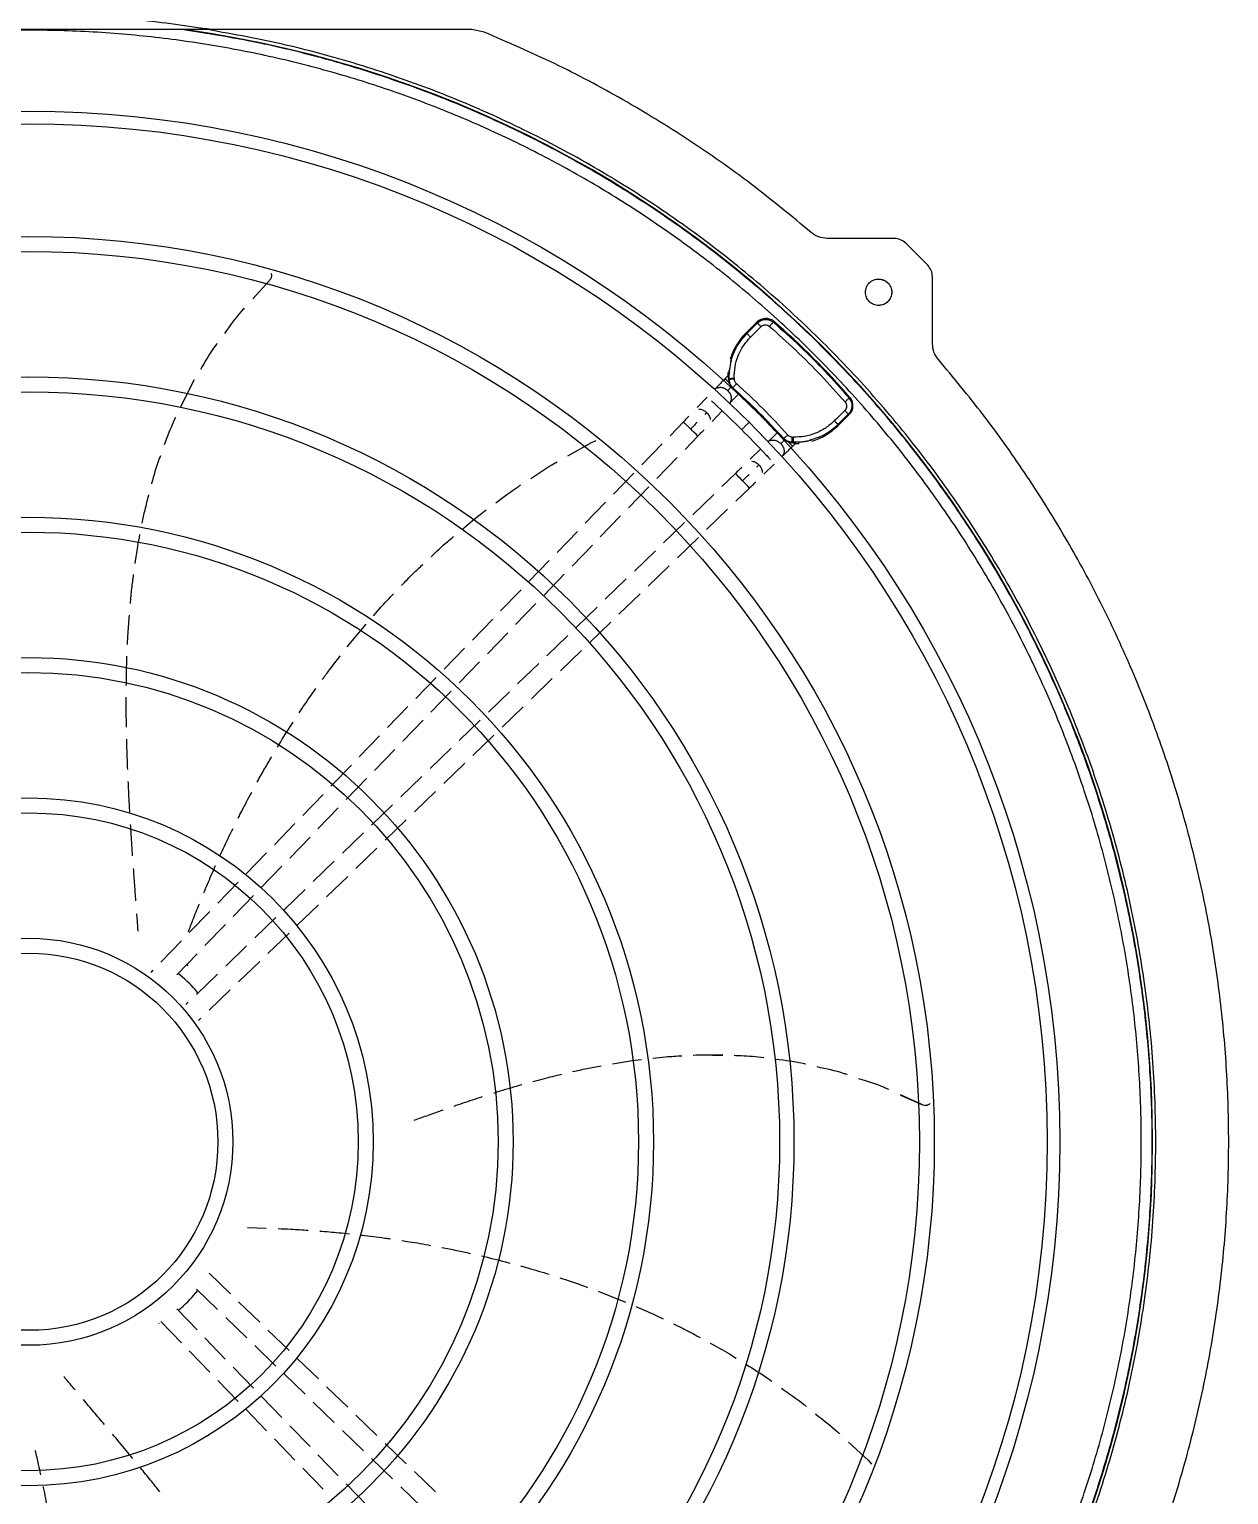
# Model space of a CAD drawing. Extents: x -24 to 296, y -58 to 147.
# Drawn here: x 146.96 to 158.59, y 33.66 to 47.88 of the extents above; entities that cross this region are included whole.
import ezdxf

# ---------------------------------------------------------------- set-up
doc = ezdxf.new("R2010")
doc.units = 0
doc.header["$MEASUREMENT"] = 0
doc.layers.get('0').update_dxf_attribs({"linetype": 'CONTINUOUS'})

msp = doc.modelspace()

# ---------------------------------------------------------------- linework, layer by layer
at = {"color": 7, "linetype": 'Continuous', "lineweight": 25}
for p, q in [((148.68978, 47.87206), (148.46295, 47.87206)), ((151.24651, 47.87206), (148.68978, 47.87206)), ((151.366, 47.84851), (151.24651, 47.87206)), ((155.34283, 45.84661), (154.69322, 45.84661)), ((155.66751, 45.58715), (155.45417, 45.80049)), ((149.28182, 45.4356), (149.12403, 45.26202)), ((155.71363, 44.82619), (155.71363, 45.47581)), ((153.90183, 44.9255), (154.01342, 45.03709)), ((153.91419, 44.92572), (153.90183, 44.9255)), ((154.01436, 45.02597), (153.91419, 44.92572)), ((153.96975, 44.90986), (154.05135, 44.99156)), ((154.01342, 45.03709), (154.01436, 45.02597)), ((154.17375, 45.04321), (154.17481, 45.03174)), ((153.94965, 44.88978), (153.96975, 44.90986)), ((153.73258, 44.51722), (153.70194, 44.48553)), ((153.73544, 44.48908), (153.74154, 44.48937)), ((153.73615, 44.47984), (153.73544, 44.48908)), ((153.74154, 44.48937), (153.74442, 44.56966)), ((153.74154, 44.48937), (153.74184, 44.4801)), ((153.79186, 44.4911), (153.79216, 44.48166)), ((148.55595, 44.47569), (148.42484, 44.2145)), ((153.74184, 44.4801), (153.73615, 44.47984)), ((153.73615, 44.47984), (153.7435, 44.44553)), ((153.74868, 44.45089), (153.74184, 44.4801)), ((153.76468, 44.4086), (153.77703, 44.39568)), ((153.77703, 44.39568), (153.78127, 44.39587)), ((153.53035, 44.30757), (153.43339, 44.20686)), ((154.91476, 44.3022), (154.90382, 44.30273)), ((153.29868, 44.06722), (153.16983, 43.93395)), ((153.5777, 44.07293), (153.6757, 44.17472)), ((154.78206, 44.09755), (154.76197, 44.07746)), ((154.86375, 44.17916), (154.78206, 44.09755)), ((154.90864, 44.14187), (154.79705, 44.03028)), ((154.89804, 44.14229), (154.79779, 44.04212)), ((154.90864, 44.14187), (154.89804, 44.14229)), ((153.31475, 43.80064), (153.44016, 43.93034)), ((154.35385, 43.91997), (154.36329, 43.91965)), ((154.79705, 44.03028), (154.79779, 44.04212)), ((152.17993, 43.73963), (152.40919, 43.86817)), ((152.40854, 43.86817), (152.45201, 43.88647)), ((152.40919, 43.86817), (152.40854, 43.86817)), ((152.40919, 43.86817), (152.4522, 43.8863)), ((153.09333, 43.85483), (152.8959, 43.65064)), ((154.04687, 43.80357), (153.94496, 43.70462)), ((154.26795, 43.90919), (154.26757, 43.90513)), ((154.28049, 43.89279), (154.26757, 43.90513)), ((154.31741, 43.87163), (154.35167, 43.86432)), ((154.35216, 43.86977), (154.31848, 43.87769)), ((154.35167, 43.86432), (154.35216, 43.86977)), ((154.36089, 43.86362), (154.35167, 43.86432)), ((154.36145, 43.86947), (154.35216, 43.86977)), ((154.35716, 43.83022), (154.38893, 43.86094)), ((154.36145, 43.86947), (154.36089, 43.86362)), ((154.44173, 43.87235), (154.36145, 43.86947)), ((153.04083, 43.51734), (153.23788, 43.72113)), ((154.07855, 43.55995), (154.17975, 43.65822)), ((152.8192, 43.57132), (152.62267, 43.36807)), ((153.80323, 43.56726), (153.67292, 43.44127)), ((152.76695, 43.23408), (152.96431, 43.4382)), ((153.59378, 43.36475), (153.38996, 43.16767)), ((153.80766, 43.29773), (153.94007, 43.42575)), ((152.54537, 43.28812), (152.34824, 43.08423)), ((153.52374, 43.0232), (153.72807, 43.22077)), ((152.49338, 42.95115), (152.69058, 43.1551)), ((153.31065, 43.09098), (153.10716, 42.89422)), ((152.27197, 43.00536), (152.07483, 42.80147)), ((153.24075, 42.74957), (153.44452, 42.94661)), ((152.21975, 42.66816), (152.41681, 42.87196)), ((153.02761, 42.81731), (152.82389, 42.62033)), ((151.99765, 42.72165), (151.80075, 42.518)), ((152.95724, 42.47545), (153.16127, 42.67273)), ((151.94571, 42.38473), (152.14331, 42.5891)), ((152.74468, 42.54375), (152.54089, 42.3467)), ((151.7248, 42.43945), (151.52657, 42.23444)), ((152.67462, 42.20218), (152.87852, 42.39933)), ((151.67263, 42.10231), (151.86917, 42.30557)), ((152.46145, 42.26989), (152.25825, 42.07341)), ((150.03949, 41.88444), (150.22205, 42.10491)), ((151.45025, 42.15551), (151.25302, 41.95153)), ((152.39062, 41.92758), (152.59485, 42.12505)), ((151.39895, 41.81926), (151.59535, 42.02238)), ((152.17894, 41.99672), (151.97457, 41.79912)), ((151.17617, 41.87205), (150.97909, 41.66823)), ((152.10762, 41.65395), (152.3117, 41.85126)), ((151.12459, 41.53551), (151.32255, 41.74024)), ((151.89616, 41.7233), (151.69159, 41.52549)), ((150.90254, 41.58905), (150.7056, 41.38537)), ((151.82497, 41.38064), (152.02808, 41.57703)), ((150.85107, 41.25263), (151.04847, 41.45679)), ((151.61226, 41.44879), (151.4095, 41.25275)), ((150.62896, 41.30611), (150.43166, 41.10206)), ((151.54088, 41.10596), (151.74537, 41.30368)), ((150.57749, 40.96968), (150.77453, 41.17347)), ((151.32933, 41.17523), (151.12585, 40.97848)), ((150.35402, 41.02176), (150.15701, 40.818)), ((151.25804, 40.83248), (151.46235, 41.03002)), ((150.3043, 40.68714), (150.50133, 40.89092)), ((151.04645, 40.90171), (150.84261, 40.70461)), ((150.07969, 40.73804), (149.88229, 40.53388)), ((150.97495, 40.55876), (151.17889, 40.75595)), ((150.03002, 40.40348), (150.22696, 40.60716)), ((150.76301, 40.62765), (150.55923, 40.43061)), ((149.80556, 40.45453), (149.6084, 40.25061)), ((150.69076, 40.28397), (150.89466, 40.48112)), ((149.75616, 40.12024), (149.95309, 40.32391)), ((150.48028, 40.35427), (150.2763, 40.15704)), ((149.5313, 40.17087), (149.33356, 39.96637)), ((150.40678, 40.00939), (150.611, 40.20685)), ((149.48241, 39.83712), (149.67938, 40.04083)), ((150.19779, 40.08113), (149.99348, 39.88358)), ((149.25672, 39.8869), (149.05943, 39.68286)), ((149.91457, 39.80728), (149.71027, 39.60974)), ((150.12403, 39.73599), (150.32777, 39.93299)), ((149.20913, 39.55448), (149.40562, 39.7577)), ((149.83945, 39.46083), (150.04451, 39.65911)), ((148.98195, 39.60273), (148.78463, 39.39865)), ((149.63142, 39.5335), (149.4268, 39.33566)), ((148.93521, 39.27119), (149.13183, 39.47454)), ((149.55527, 39.18605), (149.76086, 39.38484)), ((148.70756, 39.31894), (148.50883, 39.11341)), ((149.34842, 39.25987), (149.14372, 39.06195)), ((148.66084, 38.98743), (148.85844, 39.19179)), ((149.27116, 38.91134), (149.47657, 39.10996)), ((148.43163, 39.03357), (148.2336, 38.82876)), ((149.06452, 38.98536), (148.86128, 38.78885)), ((148.38758, 38.70482), (148.58443, 38.9084)), ((148.9868, 38.6364), (149.19164, 38.83446)), ((148.15609, 38.74859), (148.13437, 38.72613)), ((148.78114, 38.71136), (148.57736, 38.51432)), ((148.70192, 38.36094), (148.90645, 38.5587)), ((148.49806, 38.43765), (148.47602, 38.41634)), ((148.59904, 38.26147), (148.62202, 38.28368)), ((153.58013, 37.92455), (153.67983, 37.92378)), ((155.61172, 37.44609), (155.40469, 37.53954)), ((155.40474, 37.53865), (155.61119, 37.44609)), ((155.61119, 37.44609), (155.61172, 37.44609)), ((155.64682, 37.43682), (155.64735, 37.43682)), ((149.07244, 36.25295), (149.07264, 36.25295)), ((149.07264, 36.25295), (149.25354, 36.24817)), ((148.90654, 35.61052), (148.70102, 35.80923)), ((148.57752, 35.65483), (148.78138, 35.45772)), ((152.47424, 35.63541), (152.73921, 35.53032)), ((148.58422, 35.26112), (148.38694, 35.46516)), ((149.19186, 35.33464), (148.98686, 35.53286)), ((148.21691, 35.31819), (148.21201, 35.3254)), ((148.233, 35.34117), (148.43157, 35.1358)), ((148.86135, 35.38039), (149.06503, 35.18345)), ((149.47602, 35.05988), (149.27111, 35.25801)), ((148.85801, 34.97796), (148.66085, 35.18187)), ((148.50886, 35.05587), (148.70697, 34.85097)), ((149.14368, 35.1074), (149.34777, 34.91007)), ((149.75975, 34.78554), (149.55593, 34.98262)), ((149.13201, 34.69458), (148.9353, 34.89803)), ((149.42732, 34.83315), (149.63065, 34.63655)), ((148.78472, 34.77056), (148.98217, 34.56636)), ((150.04449, 34.51023), (149.83931, 34.70862)), ((149.40625, 34.41095), (149.20854, 34.61543)), ((149.70987, 34.55995), (149.91417, 34.36241)), ((149.05899, 34.48691), (149.25708, 34.28204)), ((150.32765, 34.23643), (150.1231, 34.43422)), ((149.67952, 34.12833), (149.48323, 34.33134)), ((149.99314, 34.28605), (150.19761, 34.08835)), ((149.33434, 34.20213), (149.53156, 33.99817)), ((150.61102, 33.96245), (150.40685, 34.15985)), ((154.90042, 34.17144), (155.09227, 33.9941)), ((149.9531, 33.84538), (149.75637, 34.04885)), ((150.2765, 34.01207), (150.48032, 33.81499)), ((155.09227, 33.9941), (155.12259, 33.95901)), ((149.60807, 33.91904), (149.80551, 33.71483)), ((150.89452, 33.68832), (150.69043, 33.88566)), ((150.22694, 33.56218), (150.02986, 33.766)), ((150.55966, 33.73828), (150.76343, 33.54125))]:
    msp.add_line(p, q, dxfattribs=at)
at = {"color": 8, "linetype": 'Continuous', "lineweight": 25}
for p, q in [((154.14582, 45.04815), (154.17481, 45.03174)), ((154.90382, 44.30273), (154.91941, 44.27518)), ((153.52422, 44.1589), (153.50588, 44.13987)), ((154.54543, 43.89587), (154.51971, 43.88583))]:
    msp.add_line(p, q, dxfattribs=at)
for centre, radius in [((146.9509, 37.08527), 9.99706), ((146.9509, 37.08465), 9.87436), ((146.9509, 37.08527), 8.78089), ((146.9509, 37.08465), 8.63615), ((146.9509, 37.08465), 7.41998), ((146.95709, 37.08475), 7.27453), ((146.9509, 37.08465), 6.05846), ((146.9509, 37.08465), 5.9131), ((146.9509, 37.08465), 4.69694), ((146.9509, 37.08465), 4.55158), ((146.95709, 37.08465), 3.33542), ((146.95709, 37.08475), 3.18997), ((146.95709, 37.08465), 1.9739), ((146.95709, 37.08475), 1.82845)]:
    msp.add_circle(centre, radius)
at = {"color": 7, "linetype": 'Continuous', "lineweight": 25}
for centre, radius, start, end in [((146.95601, 37.08465), 10.89215, 277.952419, 82.047581), ((149.69819, 39.82663), 6.87338, 40.627992, 49.372027), ((146.95673, 37.08432), 9.76824, 44.999741, 46.881712), ((149.69887, 39.82733), 6.11819, 42.504763, 47.493312), ((146.96198, 37.08932), 9.76098, 43.117375, 45.000762)]:
    msp.add_arc(centre, radius, start, end, dxfattribs=at)
at = {"color": 8, "linetype": 'Continuous', "lineweight": 25}
for centre, radius, start, end in [((149.00892, 39.56698), 6.79828, 45.858, 46.344146), ((142.2892, 32.50357), 15.96606, 45.699879, 46.052529), ((144.40447, 34.38208), 13.14171, 43.911773, 44.341551), ((142.76641, 32.7243), 15.47163, 43.76337, 44.127308)]:
    msp.add_arc(centre, radius, start, end, dxfattribs=at)
at = {"color": 7, "linetype": 'Continuous', "lineweight": 25}
for centre, major_axis, ratio, start_param, end_param in [((154.0969, 44.95343), (-0.00447, 0.11816), 0.99886587, 5.53682267, 7.03021374), ((154.3202, 44.50819), (0.5912, 0.01098), 0.99873841, 2.33824924, 2.83211218), ((154.3202, 44.50819), (0.5912, 0.01098), 0.99873841, 3.0557476, 3.11410526), ((154.82498, 44.22535), (0.11816, -0.00449), 0.99887068, 5.53630704, 7.02969541), ((154.37974, 44.44865), (0.01095, 0.5912), 0.99873353, 3.4485214, 3.94487882), ((154.37974, 44.44865), (0.01095, 0.5912), 0.99873353, 3.16946015, 3.23077009)]:
    msp.add_ellipse(centre, major_axis=major_axis, ratio=ratio, start_param=start_param, end_param=end_param, dxfattribs=at)
for points, knots in [([(148.72749, 47.87206), (148.49199, 47.90628), (148.021, 47.97473), (147.30789, 48.01891), (146.59395, 48.01891), (145.88084, 47.97473), (145.40985, 47.90628), (145.17435, 47.87206)], [0, 0, 0, 0, 0.20000006, 0.40000001, 0.59999999, 0.79999994, 1, 1, 1, 1]), ([(139.12561, 29.67323), (139.26814, 29.5275), (139.55529, 29.23391), (140.02014, 28.82273), (140.51272, 28.4322), (141.03399, 28.06741), (141.58201, 27.73023), (142.15474, 27.42362), (142.74954, 27.1501), (143.36303, 26.91205), (143.9922, 26.71121), (144.63372, 26.549), (145.28398, 26.42645), (145.93927, 26.34414), (146.59598, 26.30218), (147.25067, 26.30026), (147.89923, 26.33765), (148.53823, 26.41313), (149.16451, 26.52507), (149.77584, 26.67179), (150.36975, 26.85127), (150.94704, 27.06239), (151.51144, 27.30589), (152.06615, 27.58379), (152.611, 27.89745), (153.14281, 28.24666), (153.65879, 28.63109), (154.15553, 29.04975), (154.62969, 29.50117), (155.0778, 29.98307), (155.49715, 30.4933), (155.88518, 31.0293), (156.2396, 31.58809), (156.55849, 32.16644), (156.84043, 32.76104), (157.08441, 33.36857), (157.2896, 33.98495), (157.45587, 34.60654), (157.58356, 35.2298), (157.67341, 35.85204), (157.72638, 36.47021), (157.74381, 37.08465), (157.72638, 37.69909), (157.67341, 38.31725), (157.58356, 38.93949), (157.45588, 39.56275), (157.2896, 40.18435), (157.08441, 40.80073), (156.84043, 41.40825), (156.5585, 42.00285), (156.2396, 42.58121), (155.88518, 43.14), (155.49715, 43.67599), (155.07781, 44.18622), (154.6297, 44.66812), (154.15554, 45.11955), (153.6588, 45.53821), (153.14282, 45.92265), (152.61101, 46.27184), (152.06617, 46.58551), (151.51145, 46.86342), (150.94705, 47.10692), (150.36976, 47.31803), (149.77585, 47.49751), (149.16453, 47.64423), (148.53824, 47.75618), (147.89923, 47.83165), (147.25068, 47.86905), (146.596, 47.86713), (145.93929, 47.82517), (145.28399, 47.74286), (144.63373, 47.62031), (143.99221, 47.4581), (143.36305, 47.25726), (142.74956, 47.01922), (142.15475, 46.74569), (141.58202, 46.43908), (141.034, 46.1019), (140.51273, 45.73712), (140.02015, 45.34658), (139.55529, 44.93541), (139.26814, 44.64181), (139.12561, 44.49608)], [0, 0, 0, 0, 0.01189592, 0.02396584, 0.03619649, 0.04857359, 0.06108194, 0.07373471, 0.0864717, 0.09927432, 0.11212355, 0.12500004, 0.13787625, 0.15072533, 0.16352795, 0.17626509, 0.18891813, 0.20142621, 0.21380317, 0.22603385, 0.23810393, 0.25000004, 0.2618959, 0.27396585, 0.28619652, 0.29857361, 0.31108196, 0.32373474, 0.33647171, 0.34927432, 0.36212355, 0.37500004, 0.38787624, 0.40072531, 0.41352793, 0.42626506, 0.4389181, 0.45142619, 0.46380314, 0.47603381, 0.48810388, 0.50000001, 0.51189586, 0.52396581, 0.53619649, 0.54857357, 0.56108191, 0.57373469, 0.58647168, 0.59927428, 0.6121235, 0.62499999, 0.63787621, 0.65072529, 0.66352791, 0.67626502, 0.68891805, 0.70142614, 0.71380312, 0.72603376, 0.73810387, 0.74999998, 0.76189582, 0.77396578, 0.78619645, 0.79857355, 0.81108188, 0.82373468, 0.83647168, 0.84927427, 0.86212351, 0.87499998, 0.88787621, 0.90072531, 0.91352792, 0.92626504, 0.93891808, 0.95142617, 0.96380314, 0.97603381, 0.98810396, 1, 1, 1, 1]), ([(148.4346, 47.87206), (148.39284, 47.87206), (148.29691, 47.87206), (148.13029, 47.87206), (147.95736, 47.87206), (147.78355, 47.87206), (147.61442, 47.87206), (147.41869, 47.87206), (147.18858, 47.87206), (146.95981, 47.87206), (146.75541, 47.87206), (146.59176, 47.87206), (146.44713, 47.87206), (146.31301, 47.87206), (146.19133, 47.87206), (146.0794, 47.87206), (145.93952, 47.87206), (145.78059, 47.87206), (145.61412, 47.87206), (145.51821, 47.87206), (145.47756, 47.87206)], [0, 0, 0, 0, 0.04324317, 0.09933434, 0.16898775, 0.21860555, 0.2752728, 0.34015491, 0.4166497, 0.50809633, 0.57162648, 0.62346281, 0.67367881, 0.71796208, 0.75916534, 0.79680324, 0.83124432, 0.90075693, 0.95793437, 1, 1, 1, 1]), ([(148.43459, 26.29726), (148.64902, 26.33043), (149.07787, 26.39676), (149.71216, 26.54477), (150.33698, 26.72766), (150.94963, 26.94829), (151.54804, 27.20492), (152.13004, 27.49689), (152.69356, 27.8231), (153.23658, 28.18239), (153.75717, 28.57348), (154.25347, 28.99497), (154.72371, 29.44536), (155.1662, 29.92303), (155.57936, 30.42629), (155.96172, 30.95332), (156.31191, 31.50226), (156.62869, 32.07114), (156.91091, 32.65793), (157.15758, 33.26052), (157.36781, 33.87678), (157.54085, 34.50449), (157.67608, 35.14143), (157.77302, 35.7853), (157.83133, 36.43381), (157.85078, 37.08465), (157.83132, 37.73549), (157.77302, 38.384), (157.67608, 39.02787), (157.54085, 39.6648), (157.36781, 40.29252), (157.15759, 40.90878), (156.91092, 41.51137), (156.62869, 42.09816), (156.31192, 42.66704), (155.96173, 43.21598), (155.57937, 43.74301), (155.1662, 44.24627), (154.72372, 44.72394), (154.25348, 45.17433), (153.75718, 45.59582), (153.23659, 45.98691), (152.69357, 46.3462), (152.13005, 46.67241), (151.54805, 46.96439), (150.94964, 47.22102), (150.33699, 47.44164), (149.71217, 47.62453), (149.07788, 47.77254), (148.64903, 47.83888), (148.4346, 47.87205)], [0, 0, 0, 0, 0.02083334, 0.04166665, 0.06250003, 0.08333335, 0.10416665, 0.125, 0.1458333, 0.16666668, 0.18749997, 0.20833336, 0.22916668, 0.25000001, 0.27083332, 0.29166664, 0.31250001, 0.33333334, 0.35416664, 0.37499996, 0.39583334, 0.41666666, 0.43749998, 0.4583333, 0.47916665, 0.5, 0.5208333, 0.54166664, 0.5625, 0.58333332, 0.60416664, 0.62499998, 0.64583333, 0.66666665, 0.68749999, 0.70833331, 0.72916664, 0.74999997, 0.77083333, 0.79166666, 0.81249999, 0.83333331, 0.85416669, 0.875, 0.89583335, 0.91666666, 0.9375, 0.95833334, 0.97916668, 1, 1, 1, 1]), ([(148.46295, 47.87206), (148.46275, 47.87206), (148.46231, 47.87206), (148.45964, 47.87206), (148.45076, 47.87206), (148.4415, 47.87206), (148.4346, 47.87206)], [0, 0, 0, 0, 0.0693699, 0.15028831, 0.36656205, 1, 1, 1, 1]), ([(148.6898, 26.29725), (148.94266, 26.3433), (149.44838, 26.43539), (150.19221, 26.64089), (150.92055, 26.8945), (151.62897, 27.19985), (152.31416, 27.5541), (152.97266, 27.95585), (153.6012, 28.40299), (154.19666, 28.89335), (154.75607, 29.42445), (155.27665, 29.99367), (155.75581, 30.59817), (156.19117, 31.23494), (156.58055, 31.90082), (156.92202, 32.59249), (157.21388, 33.30652), (157.45469, 34.03934), (157.64324, 34.78731), (157.77858, 35.54672), (157.86007, 36.31377), (157.88727, 37.08466), (157.86006, 37.85556), (157.77858, 38.62261), (157.64323, 39.38201), (157.45468, 40.12999), (157.21388, 40.86281), (156.92201, 41.57683), (156.58054, 42.2685), (156.19115, 42.93438), (155.7558, 43.57116), (155.27664, 44.17565), (154.75606, 44.74487), (154.19665, 45.27598), (153.60119, 45.76632), (152.97264, 46.21347), (152.31414, 46.61522), (151.62895, 46.96947), (150.92053, 47.27481), (150.19219, 47.52842), (149.44836, 47.73393), (148.94264, 47.82601), (148.68978, 47.87206)], [0, 0, 0, 0, 0.02500002, 0.05000002, 0.07500002, 0.10000003, 0.12499999, 0.15000004, 0.17499999, 0.20000003, 0.22500003, 0.25, 0.27500001, 0.30000002, 0.325, 0.35000002, 0.375, 0.4, 0.42500002, 0.45000001, 0.47500003, 0.50000003, 0.52499999, 0.55000001, 0.57500001, 0.6, 0.62500003, 0.65, 0.67500002, 0.70000003, 0.72500002, 0.75000002, 0.77499999, 0.80000001, 0.825, 0.85000003, 0.87500003, 0.89999998, 0.92500001, 0.95, 0.975, 1, 1, 1, 1]), ([(154.53918, 45.90375), (154.34727, 46.06275), (153.96343, 46.38075), (153.35044, 46.80984), (152.71294, 47.20055), (152.05236, 47.55199), (151.59479, 47.74967), (151.366, 47.84851)], [0, 0, 0, 0, 0.20000021, 0.40000034, 0.60000016, 0.8000001, 1, 1, 1, 1]), ([(154.69322, 45.84661), (154.66498, 45.84922), (154.60851, 45.85444), (154.56229, 45.88731), (154.53918, 45.90375)], [0, 0, 0, 0, 0.50000434, 1, 1, 1, 1]), ([(155.45417, 45.80049), (155.43788, 45.81364), (155.40529, 45.83994), (155.36365, 45.84439), (155.34283, 45.84661)], [0, 0, 0, 0, 0.49998968, 1, 1, 1, 1]), ([(149.30056, 45.50782), (149.30096, 45.50701), (149.305, 45.49881), (149.30573, 45.48064), (149.29912, 45.45559), (149.2878, 45.44252), (149.28182, 45.4356)], [0, 0, 0, 0, 0.03441779, 0.34674817, 0.65470446, 1, 1, 1, 1]), ([(155.71363, 45.47581), (155.71141, 45.49663), (155.70697, 45.53827), (155.68066, 45.57085), (155.66751, 45.58715)], [0, 0, 0, 0, 0.49999648, 1, 1, 1, 1]), ([(155.06385, 45.32495), (155.06578, 45.34172), (155.06963, 45.37526), (155.09926, 45.41791), (155.14161, 45.44641), (155.19198, 45.45641), (155.24235, 45.44641), (155.2847, 45.41791), (155.31433, 45.37526), (155.31818, 45.34172), (155.3201, 45.32495)], [0, 0, 0, 0, 0.12499963, 0.24999784, 0.37500175, 0.50000081, 0.62499987, 0.7499989, 0.87500037, 1, 1, 1, 1]), ([(155.1912, 45.45308), (155.20799, 45.45115), (155.24156, 45.4473), (155.28391, 45.41767), (155.31354, 45.37532), (155.3174, 45.34174), (155.31932, 45.32495)], [0, 0, 0, 0, 0.24999852, 0.49999698, 0.75000033, 1, 1, 1, 1]), ([(155.3201, 45.32495), (155.31818, 45.30818), (155.31433, 45.27465), (155.2847, 45.232), (155.24235, 45.2035), (155.19198, 45.19349), (155.14161, 45.2035), (155.09926, 45.232), (155.06963, 45.27465), (155.06578, 45.30818), (155.06385, 45.32495)], [0, 0, 0, 0, 0.12500028, 0.25000167, 0.37500021, 0.49999919, 0.62499817, 0.75000159, 0.87499972, 1, 1, 1, 1]), ([(155.31932, 45.32495), (155.3174, 45.30816), (155.31354, 45.27459), (155.28391, 45.23224), (155.24156, 45.20261), (155.20799, 45.19875), (155.1912, 45.19683)], [0, 0, 0, 0, 0.25000096, 0.50000415, 0.75000163, 1, 1, 1, 1]), ([(149.04087, 45.17054), (149.03085, 45.15965), (148.9611, 45.08392), (148.90181, 44.99898), (148.85103, 44.92624)], [0, 0, 0, 0, 0.14368106, 1, 1, 1, 1]), ([(154.01436, 45.02597), (154.02589, 45.03527), (154.049, 45.05391), (154.09223, 45.06216), (154.12655, 45.06008), (154.14212, 45.05044), (154.14582, 45.04815)], [0, 0, 0, 0, 0.30725829, 0.61602, 0.90850224, 1, 1, 1, 1]), ([(153.75791, 44.64764), (153.77391, 44.69817), (153.80668, 44.80164), (153.8778, 44.88372), (153.91419, 44.92572)], [0, 0, 0, 0, 0.4882915, 1, 1, 1, 1]), ([(153.91419, 44.92572), (153.91483, 44.92503), (153.9161, 44.92364), (153.92412, 44.91548), (153.93552, 44.90396), (153.94494, 44.8945), (153.94965, 44.88978)], [0, 0, 0, 0, 0.25000338, 0.50000912, 0.75000131, 1, 1, 1, 1]), ([(154.01436, 45.02597), (154.01518, 45.02546), (154.01681, 45.02443), (154.0253, 45.01674), (154.03707, 45.00558), (154.04659, 44.99623), (154.05135, 44.99156)], [0, 0, 0, 0, 0.24999965, 0.50000029, 0.74998791, 1, 1, 1, 1]), ([(154.05135, 44.99156), (154.05204, 44.99223), (154.05472, 44.99483), (154.06066, 44.99943), (154.07294, 45.0062), (154.09147, 45.01043), (154.11427, 45.00707), (154.12658, 44.99857), (154.13276, 44.99431)], [0, 0, 0, 0, 0.0321865, 0.12541868, 0.25077472, 0.49987449, 0.74927129, 1, 1, 1, 1]), ([(154.17481, 45.03174), (154.1735, 45.03159), (154.17079, 45.03128), (154.16054, 45.02309), (154.14718, 45.01026), (154.13745, 44.9995), (154.13276, 44.99431)], [0, 0, 0, 0, 0.24106701, 0.49981164, 0.75866265, 1, 1, 1, 1]), ([(154.13276, 44.99431), (154.21845, 44.91794), (154.39042, 44.76467), (154.63657, 44.5185), (154.78998, 44.3464), (154.86651, 44.26056)], [0, 0, 0, 0, 0.3323167, 0.66694633, 1, 1, 1, 1]), ([(154.17481, 45.03174), (154.26011, 44.95562), (154.43086, 44.80325), (154.6754, 44.55871), (154.82773, 44.38801), (154.90382, 44.30273)], [0, 0, 0, 0, 0.33313437, 0.66686563, 1, 1, 1, 1]), ([(148.77739, 44.82891), (148.77306, 44.82322), (148.71248, 44.7437), (148.6631, 44.65608), (148.61726, 44.57473)], [0, 0, 0, 0, 0.07155229, 1, 1, 1, 1]), ([(153.79186, 44.4911), (153.79284, 44.52791), (153.7948, 44.60154), (153.82637, 44.708), (153.87621, 44.80724), (153.92517, 44.86226), (153.94965, 44.88978)], [0, 0, 0, 0, 0.24999684, 0.49999602, 0.74999698, 1, 1, 1, 1]), ([(155.77077, 44.67216), (155.75434, 44.69526), (155.72146, 44.74148), (155.71624, 44.79796), (155.71363, 44.82619)], [0, 0, 0, 0, 0.49999752, 1, 1, 1, 1]), ([(153.75791, 44.64764), (153.75696, 44.64222), (153.75498, 44.63094), (153.75304, 44.61757), (153.75067, 44.60339), (153.74772, 44.58857), (153.74552, 44.57593), (153.74443, 44.56966)], [0, 0, 0, 0, 0.22403852, 0.46649465, 0.48175031, 0.74327652, 1, 1, 1, 1]), ([(153.75791, 44.64764), (153.75895, 44.65264), (153.76104, 44.66264), (153.76259, 44.67094), (153.76238, 44.67219), (153.76229, 44.6727)], [0, 0, 0, 0, 0.37192936, 0.74511258, 1, 1, 1, 1]), ([(155.77077, 29.49715), (155.91754, 29.67376), (156.21107, 30.02697), (156.61064, 30.58866), (156.97858, 31.17119), (157.31079, 31.77496), (157.60685, 32.3972), (157.86554, 33.0359), (158.08599, 33.68878), (158.26741, 34.35357), (158.40919, 35.02792), (158.51081, 35.70948), (158.57193, 36.39586), (158.59233, 37.08465), (158.57193, 37.77345), (158.51081, 38.45983), (158.40919, 39.14139), (158.26741, 39.81574), (158.08599, 40.48053), (157.86554, 41.13341), (157.60685, 41.77211), (157.31079, 42.39435), (156.97858, 42.99812), (156.61064, 43.58065), (156.21107, 44.14233), (155.91754, 44.49555), (155.77077, 44.67216)], [0, 0, 0, 0, 0.04166672, 0.08333338, 0.12500007, 0.16666672, 0.20833335, 0.25000008, 0.29166671, 0.33333336, 0.37500001, 0.41666672, 0.45833338, 0.50000004, 0.54166669, 0.58333335, 0.62499999, 0.66666668, 0.70833333, 0.74999999, 0.79166669, 0.83333335, 0.87499997, 0.91666669, 0.95833332, 1, 1, 1, 1]), ([(153.73195, 44.51625), (153.73202, 44.51642), (153.73236, 44.5172), (153.73293, 44.51534), (153.73393, 44.50859), (153.73481, 44.49713), (153.73544, 44.48908)], [0, 0, 0, 0, 0.05863577, 0.27004327, 0.48702224, 1, 1, 1, 1]), ([(153.74003, 44.54427), (153.74031, 44.54459), (153.74089, 44.54522), (153.74213, 44.55286), (153.74333, 44.56168), (153.74418, 44.56789), (153.74442, 44.56966)], [0, 0, 0, 0, 0.28746739, 0.57417582, 0.87829847, 1, 1, 1, 1]), ([(153.74154, 44.48937), (153.74257, 44.48942), (153.74462, 44.4895), (153.75606, 44.48989), (153.77211, 44.49044), (153.78528, 44.49088), (153.79186, 44.4911)], [0, 0, 0, 0, 0.25000896, 0.50000231, 0.75000529, 1, 1, 1, 1]), ([(153.70194, 44.48553), (153.69226, 44.47552), (153.67291, 44.4555), (153.64561, 44.42723), (153.62103, 44.40176), (153.60861, 44.38886), (153.60239, 44.38241)], [0, 0, 0, 0, 0.25005524, 0.49995604, 0.74987649, 1, 1, 1, 1]), ([(153.76468, 44.4086), (153.75674, 44.40038), (153.74256, 44.38569), (153.73295, 44.37573), (153.72873, 44.37134)], [0, 0, 0, 0, 0.55980593, 1, 1, 1, 1]), ([(153.79216, 44.48166), (153.78557, 44.48145), (153.77241, 44.48104), (153.75636, 44.48054), (153.74492, 44.48018), (153.74287, 44.48013), (153.74184, 44.4801)], [0, 0, 0, 0, 0.25001571, 0.5000102, 0.75000993, 1, 1, 1, 1]), ([(153.76468, 44.4086), (153.76051, 44.41412), (153.75162, 44.42589), (153.74632, 44.43872), (153.7435, 44.44553)], [0, 0, 0, 0, 0.46912927, 1, 1, 1, 1]), ([(153.83372, 44.33965), (153.83388, 44.33975), (153.83429, 44.33998), (153.83035, 44.34457), (153.82246, 44.35283), (153.81016, 44.36491), (153.79473, 44.37952), (153.78291, 44.39031), (153.77703, 44.39568)], [0, 0, 0, 0, 0.10964548, 0.27183382, 0.44948131, 0.63690298, 0.81912573, 1, 1, 1, 1]), ([(153.81223, 44.43888), (153.80789, 44.43379), (153.79893, 44.42326), (153.78841, 44.4095), (153.78169, 44.39932), (153.7814, 44.397), (153.78127, 44.39587)], [0, 0, 0, 0, 0.2418848, 0.50002785, 0.7581622, 1, 1, 1, 1]), ([(153.78127, 44.39587), (153.86603, 44.31839), (154.03554, 44.16341), (154.19048, 43.99393), (154.26795, 43.90919)], [0, 0, 0, 0, 0.49999876, 1, 1, 1, 1]), ([(153.79216, 44.48166), (153.79252, 44.47765), (153.79326, 44.46956), (153.79755, 44.45808), (153.80365, 44.44745), (153.80938, 44.44173), (153.81223, 44.43888)], [0, 0, 0, 0, 0.24780597, 0.49941748, 0.75118697, 1, 1, 1, 1]), ([(154.31108, 43.94004), (154.23172, 44.02694), (154.07299, 44.20074), (153.89915, 44.3595), (153.81223, 44.43888)], [0, 0, 0, 0, 0.50000115, 1, 1, 1, 1]), ([(153.57253, 44.27109), (153.57682, 44.26752), (153.58686, 44.25915), (153.59855, 44.24892), (153.60524, 44.24307)], [0, 0, 0, 0, 0.42747862, 1, 1, 1, 1]), ([(153.60524, 44.24307), (153.61105, 44.23726), (153.62126, 44.22705), (153.62973, 44.21834), (153.63339, 44.21458)], [0, 0, 0, 0, 0.56902682, 1, 1, 1, 1]), ([(153.74422, 44.24589), (153.74996, 44.25186), (153.76145, 44.26378), (153.78393, 44.28708), (153.80893, 44.31298), (153.82685, 44.33152), (153.83582, 44.34079)], [0, 0, 0, 0, 0.25000741, 0.49984459, 0.74986004, 1, 1, 1, 1]), ([(154.86651, 44.26056), (154.87076, 44.25439), (154.87926, 44.24208), (154.88263, 44.21926), (154.87776, 44.19806), (154.86961, 44.1852), (154.86442, 44.17985), (154.86374, 44.17916)], [0, 0, 0, 0, 0.25090561, 0.50051494, 0.74978168, 0.96749962, 1, 1, 1, 1]), ([(154.90382, 44.30273), (154.90368, 44.30141), (154.9034, 44.29866), (154.89524, 44.28837), (154.88245, 44.27498), (154.87169, 44.26525), (154.86651, 44.26056)], [0, 0, 0, 0, 0.24124599, 0.50005538, 0.75883315, 1, 1, 1, 1]), ([(154.91941, 44.27518), (154.92201, 44.27101), (154.932, 44.255), (154.93427, 44.22022), (154.92598, 44.17697), (154.90735, 44.15385), (154.89804, 44.14229)], [0, 0, 0, 0, 0.10190332, 0.39101349, 0.69543036, 1, 1, 1, 1]), ([(148.37406, 44.11129), (148.34542, 44.0461), (148.30681, 43.9582), (148.27461, 43.86766), (148.26629, 43.84428)], [0, 0, 0, 0, 0.74172959, 1, 1, 1, 1]), ([(153.35241, 44.12282), (153.34417, 44.11428), (153.32703, 44.09653), (153.30834, 44.07721), (153.29864, 44.06717)], [0, 0, 0, 0, 0.48080331, 1, 1, 1, 1]), ([(153.43118, 44.06246), (153.41991, 44.05079), (153.39978, 44.02995), (153.37884, 44.00829), (153.36962, 43.99876)], [0, 0, 0, 0, 0.55959197, 1, 1, 1, 1]), ([(153.86395, 43.99147), (153.86425, 43.99176), (153.86492, 43.99241), (153.87032, 43.99778), (153.87884, 44.00626), (153.88956, 44.01696), (153.90227, 44.02967), (153.91509, 44.0425), (153.92609, 44.05351), (153.93509, 44.06254), (153.94091, 44.06839), (153.9416, 44.06911), (153.9419, 44.06942)], [0, 0, 0, 0, 0.0873823, 0.19724861, 0.28764549, 0.38775014, 0.49369129, 0.59997945, 0.70101879, 0.79270034, 0.90857115, 1, 1, 1, 1]), ([(154.76197, 44.07746), (154.73446, 44.05298), (154.67944, 44.00401), (154.5802, 43.95417), (154.47373, 43.92259), (154.4001, 43.92063), (154.36329, 43.91965)], [0, 0, 0, 0, 0.24999922, 0.49999974, 0.75000086, 1, 1, 1, 1]), ([(154.79778, 44.04213), (154.79711, 44.04275), (154.79575, 44.04399), (154.78763, 44.05197), (154.77614, 44.06334), (154.76669, 44.07275), (154.76197, 44.07746)], [0, 0, 0, 0, 0.2499946, 0.49999962, 0.74999359, 1, 1, 1, 1]), ([(154.89804, 44.14229), (154.89754, 44.1431), (154.89654, 44.1447), (154.88889, 44.15315), (154.87776, 44.16489), (154.86842, 44.1744), (154.86375, 44.17916)], [0, 0, 0, 0, 0.25000163, 0.49999258, 0.74999928, 1, 1, 1, 1]), ([(153.44016, 43.93034), (153.44975, 43.94026), (153.46892, 43.9601), (153.48832, 43.98015), (153.49656, 43.98872), (153.49682, 43.98899)], [0, 0, 0, 0, 0.49208074, 0.98383176, 1, 1, 1, 1]), ([(154.21246, 43.96412), (154.20317, 43.95514), (154.18459, 43.93717), (154.15866, 43.91206), (154.13532, 43.88945), (154.12339, 43.87787), (154.11742, 43.87207)], [0, 0, 0, 0, 0.25001606, 0.49999713, 0.74988294, 1, 1, 1, 1]), ([(154.26758, 43.90513), (154.2622, 43.91103), (154.2514, 43.92285), (154.2369, 43.93816), (154.22474, 43.95055), (154.21611, 43.95881), (154.21145, 43.9628), (154.21139, 43.96218), (154.21138, 43.96197)], [0, 0, 0, 0, 0.18048814, 0.36229629, 0.54394035, 0.72654874, 0.90742676, 1, 1, 1, 1]), ([(154.26795, 43.90919), (154.26908, 43.90932), (154.27144, 43.90957), (154.28165, 43.91625), (154.29545, 43.92674), (154.30598, 43.9357), (154.31108, 43.94004)], [0, 0, 0, 0, 0.24184514, 0.49996929, 0.75810627, 1, 1, 1, 1]), ([(154.35385, 43.91997), (154.34984, 43.92033), (154.34175, 43.92107), (154.33027, 43.92536), (154.31964, 43.93145), (154.31392, 43.93719), (154.31108, 43.94004)], [0, 0, 0, 0, 0.24785559, 0.49940941, 0.75122897, 1, 1, 1, 1]), ([(154.35216, 43.86977), (154.3522, 43.87078), (154.35229, 43.8728), (154.35269, 43.88421), (154.35322, 43.90023), (154.35364, 43.91339), (154.35385, 43.91997)], [0, 0, 0, 0, 0.25000255, 0.5000074, 0.75000109, 1, 1, 1, 1]), ([(154.79779, 44.04212), (154.75596, 44.00541), (154.68123, 43.93983), (154.58695, 43.90931), (154.54543, 43.89587)], [0, 0, 0, 0, 0.5597021, 1, 1, 1, 1]), ([(154.2433, 43.85676), (154.24905, 43.86233), (154.25935, 43.87232), (154.27401, 43.88652), (154.28049, 43.89279)], [0, 0, 0, 0, 0.55832543, 1, 1, 1, 1]), ([(154.25456, 43.73086), (154.26096, 43.73707), (154.27375, 43.74948), (154.29909, 43.77403), (154.32725, 43.80129), (154.34722, 43.8206), (154.35721, 43.83026)], [0, 0, 0, 0, 0.25000575, 0.49989036, 0.74982457, 1, 1, 1, 1]), ([(154.31741, 43.87163), (154.3106, 43.87443), (154.29779, 43.87972), (154.28601, 43.88861), (154.28049, 43.89279)], [0, 0, 0, 0, 0.5308792, 1, 1, 1, 1]), ([(154.36089, 43.86362), (154.36892, 43.86302), (154.38035, 43.86216), (154.38704, 43.86121), (154.38889, 43.86067), (154.38811, 43.86035), (154.38796, 43.86028)], [0, 0, 0, 0, 0.51517222, 0.73295811, 0.94546261, 1, 1, 1, 1]), ([(154.36329, 43.91965), (154.36306, 43.91308), (154.36262, 43.89992), (154.36205, 43.8839), (154.36162, 43.8725), (154.36151, 43.87048), (154.36145, 43.86947)], [0, 0, 0, 0, 0.2499994, 0.49999457, 0.75000368, 1, 1, 1, 1]), ([(154.44174, 43.87235), (154.43657, 43.87166), (154.42706, 43.87039), (154.4176, 43.86899), (154.4167, 43.86837), (154.41624, 43.86805)], [0, 0, 0, 0, 0.36680656, 0.67606118, 1, 1, 1, 1]), ([(154.44173, 43.87236), (154.44801, 43.87344), (154.46067, 43.87563), (154.47549, 43.87858), (154.48378, 43.87996), (154.48731, 43.88054), (154.49392, 43.88161), (154.50579, 43.88335), (154.5143, 43.88487), (154.51971, 43.88584)], [0, 0, 0, 0, 0.25661188, 0.51806189, 0.53325279, 0.55987615, 0.64748299, 0.77623073, 1, 1, 1, 1]), ([(154.54467, 43.89032), (154.54389, 43.89038), (154.54233, 43.8905), (154.53324, 43.88869), (154.52424, 43.88679), (154.51971, 43.88583)], [0, 0, 0, 0, 0.33193991, 0.66326956, 1, 1, 1, 1]), ([(148.22805, 43.73884), (148.22353, 43.72644), (148.19135, 43.63829), (148.16273, 43.54746), (148.14231, 43.46822), (148.14203, 43.46714)], [0, 0, 0, 0, 0.13901916, 0.98836936, 1, 1, 1, 1]), ([(151.82064, 43.51924), (151.89734, 43.57146), (151.98084, 43.62831), (152.0685, 43.67718), (152.07563, 43.68116)], [0, 0, 0, 0, 0.91860531, 1, 1, 1, 1]), ([(154.08706, 43.76091), (154.09084, 43.75724), (154.09956, 43.74875), (154.10977, 43.73853), (154.11557, 43.73273)], [0, 0, 0, 0, 0.43220236, 1, 1, 1, 1]), ([(154.11557, 43.73273), (154.12143, 43.72604), (154.13166, 43.71436), (154.14, 43.70433), (154.14357, 43.70005)], [0, 0, 0, 0, 0.57249425, 1, 1, 1, 1]), ([(153.86528, 43.62731), (153.86383, 43.6259), (153.85419, 43.61657), (153.83298, 43.59603), (153.81315, 43.57686), (153.80323, 43.56726)], [0, 0, 0, 0, 0.08145612, 0.54049927, 1, 1, 1, 1]), ([(153.87187, 43.49651), (153.884, 43.50824), (153.90567, 43.5292), (153.92641, 43.54927), (153.93554, 43.5581)], [0, 0, 0, 0, 0.56005914, 1, 1, 1, 1]), ([(148.11456, 43.3607), (148.10142, 43.31187), (148.07677, 43.22026), (148.05749, 43.12736), (148.04848, 43.08398)], [0, 0, 0, 0, 0.53302143, 1, 1, 1, 1]), ([(151.48051, 43.28171), (151.55201, 43.33691), (151.631, 43.39789), (151.71468, 43.45127), (151.72261, 43.45633)], [0, 0, 0, 0, 0.9052251, 1, 1, 1, 1]), ([(153.94007, 43.42575), (153.94999, 43.43535), (153.96984, 43.45454), (153.99028, 43.47433), (153.9992, 43.48297), (153.99987, 43.48362)], [0, 0, 0, 0, 0.48066635, 0.96100236, 1, 1, 1, 1]), ([(151.15966, 43.02884), (151.22311, 43.08405), (151.29718, 43.14849), (151.3764, 43.20579), (151.38775, 43.21401)], [0, 0, 0, 0, 0.85662034, 1, 1, 1, 1]), ([(148.02702, 42.97534), (148.01963, 42.93691), (148.00174, 42.844), (147.98805, 42.75038), (147.98002, 42.69548)], [0, 0, 0, 0, 0.41362392, 1, 1, 1, 1]), ([(150.85433, 42.7601), (150.90539, 42.80979), (150.97522, 42.87775), (151.05059, 42.93901), (151.07086, 42.95548)], [0, 0, 0, 0, 0.73116059, 1, 1, 1, 1]), ([(150.56645, 42.48056), (150.60393, 42.52033), (150.67014, 42.59056), (150.74132, 42.65544), (150.77219, 42.68358)], [0, 0, 0, 0, 0.56623899, 1, 1, 1, 1]), ([(147.96528, 42.58629), (147.95936, 42.54152), (147.94699, 42.44787), (147.93853, 42.35378), (147.93411, 42.30467)], [0, 0, 0, 0, 0.47798608, 1, 1, 1, 1]), ([(150.29497, 42.18744), (150.34438, 42.24453), (150.40715, 42.31704), (150.47407, 42.38545), (150.48831, 42.4)], [0, 0, 0, 0, 0.78724041, 1, 1, 1, 1]), ([(147.92439, 42.19328), (147.91982, 42.13507), (147.9124, 42.04042), (147.90825, 41.9456), (147.90665, 41.9091)], [0, 0, 0, 0, 0.61508368, 1, 1, 1, 1]), ([(147.90141, 41.79664), (147.899, 41.72554), (147.89577, 41.63001), (147.89504, 41.53446), (147.89486, 41.51004)], [0, 0, 0, 0, 0.74440751, 1, 1, 1, 1]), ([(149.8008, 41.57029), (149.82286, 41.60104), (149.87807, 41.67802), (149.93663, 41.75247), (149.9718, 41.79719)], [0, 0, 0, 0, 0.39944591, 1, 1, 1, 1]), ([(147.89375, 41.39609), (147.89374, 41.39599), (147.89301, 41.33195), (147.89394, 41.23496), (147.8958, 41.13811), (147.89644, 41.10517)], [0, 0, 0, 0, 0.00104442, 0.66025061, 1, 1, 1, 1]), ([(149.575, 41.2464), (149.58297, 41.25859), (149.63017, 41.33077), (149.68358, 41.40902), (149.73068, 41.47375), (149.73539, 41.48021)], [0, 0, 0, 0, 0.15458064, 0.9155957, 1, 1, 1, 1]), ([(149.36375, 40.91388), (149.40498, 40.98164), (149.45388, 41.06198), (149.50617, 41.14144), (149.51435, 41.15388)], [0, 0, 0, 0, 0.84343876, 1, 1, 1, 1]), ([(147.89861, 40.99112), (147.89987, 40.94394), (147.90246, 40.84598), (147.90648, 40.74808), (147.90856, 40.69732)], [0, 0, 0, 0, 0.48157207, 1, 1, 1, 1]), ([(149.16658, 40.57254), (149.19016, 40.61546), (149.23525, 40.69756), (149.28464, 40.78046), (149.30822, 40.82003)], [0, 0, 0, 0, 0.52277898, 1, 1, 1, 1]), ([(147.91359, 40.58081), (147.91583, 40.53223), (147.92042, 40.4326), (147.92622, 40.33304), (147.92919, 40.28201)], [0, 0, 0, 0, 0.48754648, 1, 1, 1, 1]), ([(148.98202, 40.22333), (148.99346, 40.24641), (149.03445, 40.32919), (149.0803, 40.41437), (149.11335, 40.4758)], [0, 0, 0, 0, 0.27889732, 1, 1, 1, 1]), ([(147.93617, 40.1637), (147.93817, 40.13107), (147.9444, 40.02933), (147.95138, 39.92762), (147.95611, 39.85853)], [0, 0, 0, 0, 0.32073884, 1, 1, 1, 1]), ([(148.80937, 39.86577), (148.8113, 39.87009), (148.84198, 39.93864), (148.8827, 40.02479), (148.92452, 40.10825), (148.93259, 40.12434)], [0, 0, 0, 0, 0.0515203, 0.81709371, 1, 1, 1, 1]), ([(147.96467, 39.73706), (147.96654, 39.71051), (147.97215, 39.63107), (147.9799, 39.52629), (147.98576, 39.44804), (147.98765, 39.42269)], [0, 0, 0, 0, 0.25338042, 0.75820199, 1, 1, 1, 1]), ([(148.64924, 39.4988), (148.67272, 39.55543), (148.7088, 39.64245), (148.74971, 39.73292), (148.764, 39.76451)], [0, 0, 0, 0, 0.65078455, 1, 1, 1, 1]), ([(148.49971, 39.12054), (148.51421, 39.15953), (148.54735, 39.24864), (148.58497, 39.34152), (148.60612, 39.39377)], [0, 0, 0, 0, 0.43754448, 1, 1, 1, 1]), ([(147.99716, 39.2962), (147.99871, 39.27558), (148.00291, 39.21986), (148.00713, 39.16418), (148.00978, 39.1291)], [0, 0, 0, 0, 0.37004927, 1, 1, 1, 1]), ([(148.59096, 38.52748), (148.58215, 38.5387), (148.52654, 38.60948), (148.45792, 38.66833), (148.40018, 38.71785)], [0, 0, 0, 0, 0.15857925, 1, 1, 1, 1]), ([(148.49654, 38.79398), (148.49576, 38.79444), (148.49364, 38.7957), (148.48846, 38.79747), (148.48295, 38.79875), (148.47867, 38.79826), (148.47785, 38.79817)], [0, 0, 0, 0, 0.15949577, 0.43227039, 0.89123346, 1, 1, 1, 1]), ([(152.50243, 37.81956), (152.45568, 37.81094), (152.36279, 37.7938), (152.27071, 37.77281), (152.22497, 37.76239)], [0, 0, 0, 0, 0.50332845, 1, 1, 1, 1]), ([(152.89224, 37.88072), (152.85082, 37.87557), (152.75673, 37.86388), (152.66326, 37.84798), (152.61094, 37.83908)], [0, 0, 0, 0, 0.44029486, 1, 1, 1, 1]), ([(153.28381, 37.91587), (153.23138, 37.9132), (153.13693, 37.9084), (153.04292, 37.89811), (153.00109, 37.89353)], [0, 0, 0, 0, 0.55514403, 1, 1, 1, 1]), ([(153.67978, 37.92416), (153.66423, 37.92475), (153.56913, 37.92834), (153.47386, 37.92517), (153.39418, 37.92252)], [0, 0, 0, 0, 0.16353052, 1, 1, 1, 1]), ([(154.07906, 37.9), (154.00587, 37.90738), (153.91014, 37.91703), (153.81387, 37.91974), (153.79121, 37.92038)], [0, 0, 0, 0, 0.76457621, 1, 1, 1, 1]), ([(154.48208, 37.83847), (154.48018, 37.83894), (154.38534, 37.86241), (154.28763, 37.87293), (154.19187, 37.88324)], [0, 0, 0, 0, 0.02001675, 1, 1, 1, 1]), ([(154.88645, 37.736), (154.87723, 37.73924), (154.78288, 37.77245), (154.68428, 37.79248), (154.59532, 37.81055)], [0, 0, 0, 0, 0.09773289, 1, 1, 1, 1]), ([(152.11622, 37.73745), (152.05703, 37.72325), (151.96464, 37.70108), (151.8731, 37.67573), (151.8402, 37.66662)], [0, 0, 0, 0, 0.6406631, 1, 1, 1, 1]), ([(155.29155, 37.5906), (155.27602, 37.59775), (155.18268, 37.64074), (155.0838, 37.67095), (155.00137, 37.69614)], [0, 0, 0, 0, 0.1663641, 1, 1, 1, 1]), ([(151.73198, 37.63713), (151.66118, 37.61676), (151.56914, 37.59029), (151.47785, 37.56142), (151.4568, 37.55476)], [0, 0, 0, 0, 0.76934196, 1, 1, 1, 1]), ([(150.96541, 37.3915), (150.91838, 37.37484), (150.82537, 37.34188), (150.73285, 37.30759), (150.6871, 37.29063)], [0, 0, 0, 0, 0.50556187, 1, 1, 1, 1]), ([(151.3488, 37.52084), (151.34623, 37.52003), (151.28267, 37.50008), (151.19048, 37.46934), (151.10122, 37.43842), (151.07236, 37.42842)], [0, 0, 0, 0, 0.02765901, 0.6855714, 1, 1, 1, 1]), ([(155.63738, 37.43759), (155.63722, 37.43758), (155.62798, 37.4372), (155.61952, 37.44168), (155.61119, 37.44609)], [0, 0, 0, 0, 0.01676163, 1, 1, 1, 1]), ([(155.69252, 37.45655), (155.68986, 37.45381), (155.68145, 37.44514), (155.66207, 37.43709), (155.63603, 37.43585), (155.62013, 37.44255), (155.61172, 37.44609)], [0, 0, 0, 0, 0.13036355, 0.41167111, 0.68901902, 1, 1, 1, 1]), ([(149.3691, 36.24344), (149.41027, 36.24179), (149.50538, 36.23798), (149.60544, 36.23107), (149.66219, 36.22715)], [0, 0, 0, 0, 0.43287459, 1, 1, 1, 1]), ([(149.77512, 36.21878), (149.836, 36.21407), (149.92981, 36.20681), (150.02836, 36.196), (150.06297, 36.1922)], [0, 0, 0, 0, 0.64892692, 1, 1, 1, 1]), ([(150.17456, 36.18037), (150.17878, 36.17993), (150.25304, 36.17208), (150.34751, 36.1601), (150.44026, 36.14614), (150.45845, 36.1434)], [0, 0, 0, 0, 0.04619717, 0.81291294, 1, 1, 1, 1]), ([(150.56841, 36.12702), (150.59339, 36.12338), (150.68504, 36.11003), (150.78048, 36.09278), (150.84991, 36.08024)], [0, 0, 0, 0, 0.27254447, 1, 1, 1, 1]), ([(150.9572, 36.05977), (151.005, 36.05071), (151.09658, 36.03335), (151.19024, 36.01215), (151.23502, 36.00201)], [0, 0, 0, 0, 0.52187415, 1, 1, 1, 1]), ([(151.3426, 35.97798), (151.41958, 35.95979), (151.51113, 35.93815), (151.60289, 35.91298), (151.61749, 35.90897)], [0, 0, 0, 0, 0.84086718, 1, 1, 1, 1]), ([(151.72424, 35.87991), (151.73805, 35.87617), (151.82106, 35.85367), (151.91231, 35.82696), (151.98896, 35.80198), (151.9971, 35.79933)], [0, 0, 0, 0, 0.15146226, 0.90989289, 1, 1, 1, 1]), ([(152.10189, 35.76531), (152.13778, 35.7539), (152.22779, 35.72526), (152.31643, 35.69266), (152.36973, 35.67306)], [0, 0, 0, 0, 0.39868758, 1, 1, 1, 1]), ([(148.40085, 35.45077), (148.41044, 35.45832), (148.48112, 35.51402), (148.53987, 35.58274), (148.59066, 35.64213)], [0, 0, 0, 0, 0.13564383, 1, 1, 1, 1]), ([(152.84139, 35.48598), (152.91081, 35.45667), (152.99907, 35.41941), (153.08471, 35.37692), (153.103, 35.36785)], [0, 0, 0, 0, 0.78644981, 1, 1, 1, 1]), ([(153.20425, 35.31817), (153.25343, 35.29489), (153.34065, 35.25362), (153.42431, 35.20596), (153.4608, 35.18517)], [0, 0, 0, 0, 0.56385914, 1, 1, 1, 1]), ([(153.55989, 35.13015), (153.6224, 35.0972), (153.70816, 35.05199), (153.78929, 34.99946), (153.81129, 34.98522)], [0, 0, 0, 0, 0.72879103, 1, 1, 1, 1]), ([(153.90769, 34.92391), (153.97997, 34.88049), (154.06452, 34.8297), (154.14384, 34.77177), (154.15536, 34.76336)], [0, 0, 0, 0, 0.854826, 1, 1, 1, 1]), ([(147.40066, 34.68039), (147.38752, 34.69587), (147.35161, 34.73819), (147.31571, 34.78047), (147.29294, 34.80729)], [0, 0, 0, 0, 0.36580278, 1, 1, 1, 1]), ([(154.24911, 34.69551), (154.32324, 34.64484), (154.40516, 34.58886), (154.48132, 34.5261), (154.48856, 34.52014)], [0, 0, 0, 0, 0.9049803, 1, 1, 1, 1]), ([(147.6862, 34.3426), (147.66927, 34.36276), (147.61823, 34.42352), (147.55016, 34.50402), (147.49901, 34.56437), (147.48217, 34.58425)], [0, 0, 0, 0, 0.24980516, 0.75291187, 1, 1, 1, 1]), ([(154.57931, 34.44577), (154.65245, 34.38909), (154.73239, 34.32713), (154.80601, 34.25873), (154.81227, 34.25291)], [0, 0, 0, 0, 0.91495243, 1, 1, 1, 1]), ([(147.96124, 34.01264), (147.9402, 34.03816), (147.87509, 34.11716), (147.80939, 34.19569), (147.76492, 34.24886)], [0, 0, 0, 0, 0.32305188, 1, 1, 1, 1]), ([(147.01277, 34.09135), (147.0237, 34.04623), (147.04221, 33.96986), (147.05911, 33.88878), (147.06603, 33.8556)], [0, 0, 0, 0, 0.59075464, 1, 1, 1, 1]), ([(148.22436, 33.68869), (148.19384, 33.72688), (148.13154, 33.80485), (148.06831, 33.88205), (148.03605, 33.92144)], [0, 0, 0, 0, 0.48985766, 1, 1, 1, 1]), ([(147.08946, 33.74553), (147.0905, 33.74064), (147.10622, 33.66696), (147.12411, 33.5736), (147.13943, 33.48201), (147.14232, 33.46472)], [0, 0, 0, 0, 0.05447578, 0.82148954, 1, 1, 1, 1])]:
    msp.add_open_spline(points, degree=3, knots=knots, dxfattribs=at)
at = {"color": 8, "linetype": 'Continuous', "lineweight": 25}
for points, knots in [([(153.60244, 44.38238), (153.60248, 44.38245), (153.60782, 44.39154), (153.62891, 44.40079), (153.66184, 44.40536), (153.6985, 44.39557), (153.71865, 44.37942), (153.72873, 44.37134)], [0, 0, 0, 0, 0.00169376, 0.25126883, 0.50084049, 0.75041668, 1, 1, 1, 1]), ([(153.72873, 44.37134), (153.73716, 44.36151), (153.75404, 44.34186), (153.76461, 44.30602), (153.76267, 44.27137), (153.75032, 44.25438), (153.74417, 44.24592)], [0, 0, 0, 0, 0.25043044, 0.50084899, 0.75127545, 1, 1, 1, 1]), ([(153.78127, 44.39587), (153.77553, 44.40178), (153.76418, 44.41344), (153.75202, 44.43215), (153.74964, 44.44551), (153.74868, 44.45089)], [0, 0, 0, 0, 0.37986093, 0.75032961, 1, 1, 1, 1]), ([(153.29866, 44.06715), (153.29866, 44.06716), (153.2969, 44.06889), (153.30323, 44.06282), (153.31801, 44.0486), (153.34188, 44.02557), (153.36037, 44.00769), (153.36962, 43.99876)], [0, 0, 0, 0, 0.00099531, 0.25074074, 0.50049931, 0.75024908, 1, 1, 1, 1]), ([(153.44931, 44.18957), (153.45217, 44.18999), (153.46603, 44.19206), (153.49412, 44.18258), (153.51418, 44.1668), (153.52422, 44.1589)], [0, 0, 0, 0, 0.11476511, 0.55738726, 1, 1, 1, 1]), ([(153.52422, 44.1589), (153.53238, 44.14916), (153.54871, 44.12966), (153.55904, 44.1036), (153.55784, 44.09126), (153.55772, 44.09001)], [0, 0, 0, 0, 0.4732944, 0.9465786, 1, 1, 1, 1]), ([(154.11746, 43.87205), (154.1175, 43.87211), (154.12304, 43.88105), (154.14458, 43.88953), (154.17758, 43.89301), (154.21392, 43.882), (154.23351, 43.86517), (154.2433, 43.85676)], [0, 0, 0, 0, 0.00163359, 0.25122662, 0.50082067, 0.75040929, 1, 1, 1, 1]), ([(154.2433, 43.85676), (154.25141, 43.84665), (154.26761, 43.82645), (154.27697, 43.79028), (154.27387, 43.7557), (154.26095, 43.73914), (154.25452, 43.73088)], [0, 0, 0, 0, 0.2504065, 0.50081816, 0.7512313, 1, 1, 1, 1]), ([(154.31848, 43.87769), (154.31457, 43.87842), (154.30275, 43.88065), (154.28547, 43.89223), (154.27384, 43.90349), (154.26795, 43.90919)], [0, 0, 0, 0, 0.19596077, 0.59231253, 1, 1, 1, 1]), ([(154.35696, 43.83052), (154.35704, 43.83044), (154.35755, 43.82993), (154.35528, 43.83231), (154.35006, 43.83776), (154.34156, 43.84659), (154.33069, 43.85787), (154.32183, 43.86704), (154.31741, 43.87163)], [0, 0, 0, 0, 0.03508789, 0.22807331, 0.42105436, 0.61404154, 0.8070165, 1, 1, 1, 1]), ([(153.96314, 43.68492), (153.96429, 43.68503), (153.97654, 43.6862), (154.00252, 43.67584), (154.02202, 43.65952), (154.03176, 43.65135)], [0, 0, 0, 0, 0.0491261, 0.52454951, 1, 1, 1, 1]), ([(154.01192, 43.6321), (154.01247, 43.63263), (154.02022, 43.64014), (154.0262, 43.64595), (154.03176, 43.65135)], [0, 0, 0, 0, 0.07003966, 1, 1, 1, 1]), ([(154.03176, 43.65135), (154.03965, 43.64133), (154.05541, 43.62127), (154.06486, 43.5935), (154.06286, 43.57993), (154.06248, 43.57736)], [0, 0, 0, 0, 0.44776489, 0.89554432, 1, 1, 1, 1])]:
    msp.add_open_spline(points, degree=3, knots=knots, dxfattribs=at)

doc.saveas('drawing.dxf')
